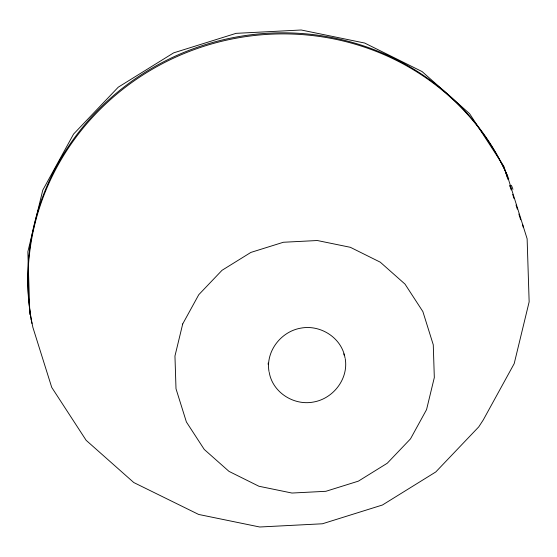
<?xml version="1.0" encoding="UTF-8"?>
<svg xmlns="http://www.w3.org/2000/svg" width="557" height="557" viewBox="0 0 557 557"><rect width="100%" height="100%" fill="white"/><g stroke="black" fill="none" stroke-linecap="round" stroke-linejoin="round"><path stroke-width="0.84" d="M508.263 178.734L527.124 238.779L529.15 301.838L514.195 363.624L483.281 419.915L478.728 426.899L435.776 471.96L382.457 505.004L322.406 523.782L259.715 526.999L198.654 514.452L133.784 482.543L86.154 440.329L51.731 387.394L32.87 327.342L31.227 319.286M507.016 176.311L503.925 166.473L469.6 113.684L422.102 71.581L364.668 43.042L301.212 30.001L236.057 33.35L173.652 52.859L118.237 87.198L73.594 134.035L42.764 190.167L27.85 251.778L29.869 314.663M509.85 185.335L510.623 187.793M512.684 194.358L513.972 198.459M516.033 205.018L517.321 209.119M518.866 214.041L520.67 219.785M505.283 171.096L507.859 179.298M509.92 185.857L511.208 189.958M345.013 357.907C341.671 337.793 320.491 324.376 300.794 328.143C280.944 331.533 265.564 351.356 268.989 371.533M269.212 372.278C272.554 392.393 293.734 405.809 313.431 402.043C333.281 398.652 348.661 378.83 345.236 358.652M343.815 353.841L344.289 355.443M268.189 363.046L268.244 364.661M522.731 224.77A250.378 240.318 -16.4 0 1 523.204 227.291M31.582 321.459A250.378 240.318 -16.4 0 1 206.988 44.156A250.378 240.318 -16.4 0 1 507.671 176.2M31.986 323.492A250.483 240.415 -16.4 0 1 207.733 45.103A250.483 240.415 -16.4 0 1 508.792 178.908M511.403 185.286A250.483 240.415 -16.4 0 1 512.948 189.324M182.717 323.93L174.954 356.014L176.005 388.765L186.393 421.969L204.266 449.457L229.004 471.382L258.914 486.247L291.959 493.042L325.887 491.295L358.395 481.137L387.247 463.25L410.502 438.86L426.551 409.625L434.321 377.542L433.269 344.79L422.874 311.586L405.002 284.098L380.264 262.173L350.36 247.308L317.309 240.52L283.381 242.26L250.88 252.418L222.02 270.305L198.772 294.695L182.717 323.93"/></g></svg>
